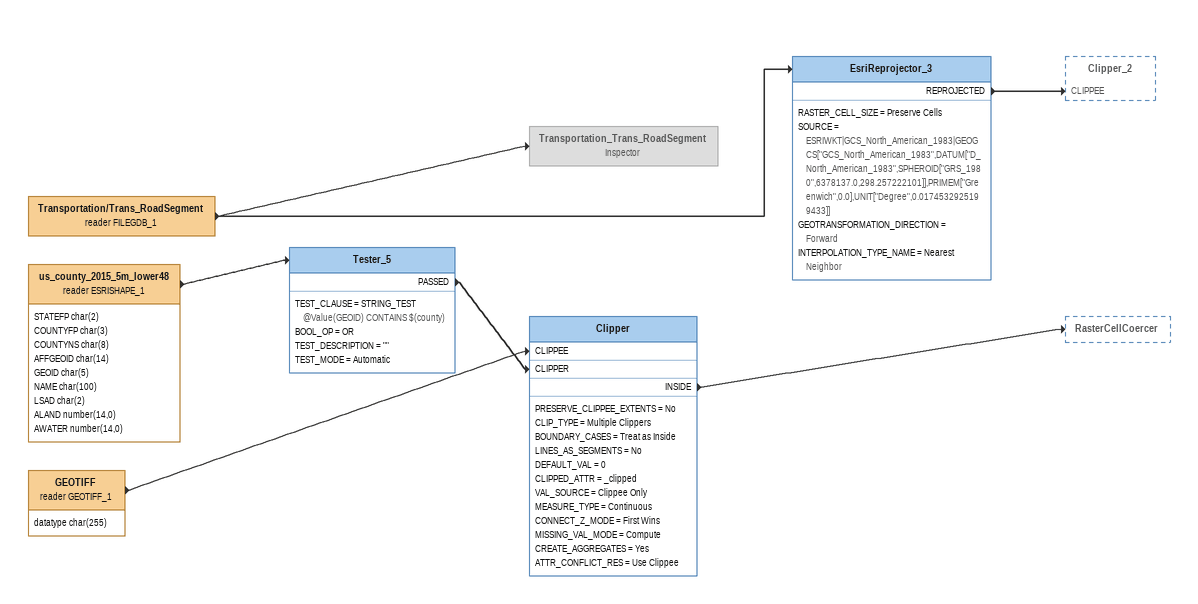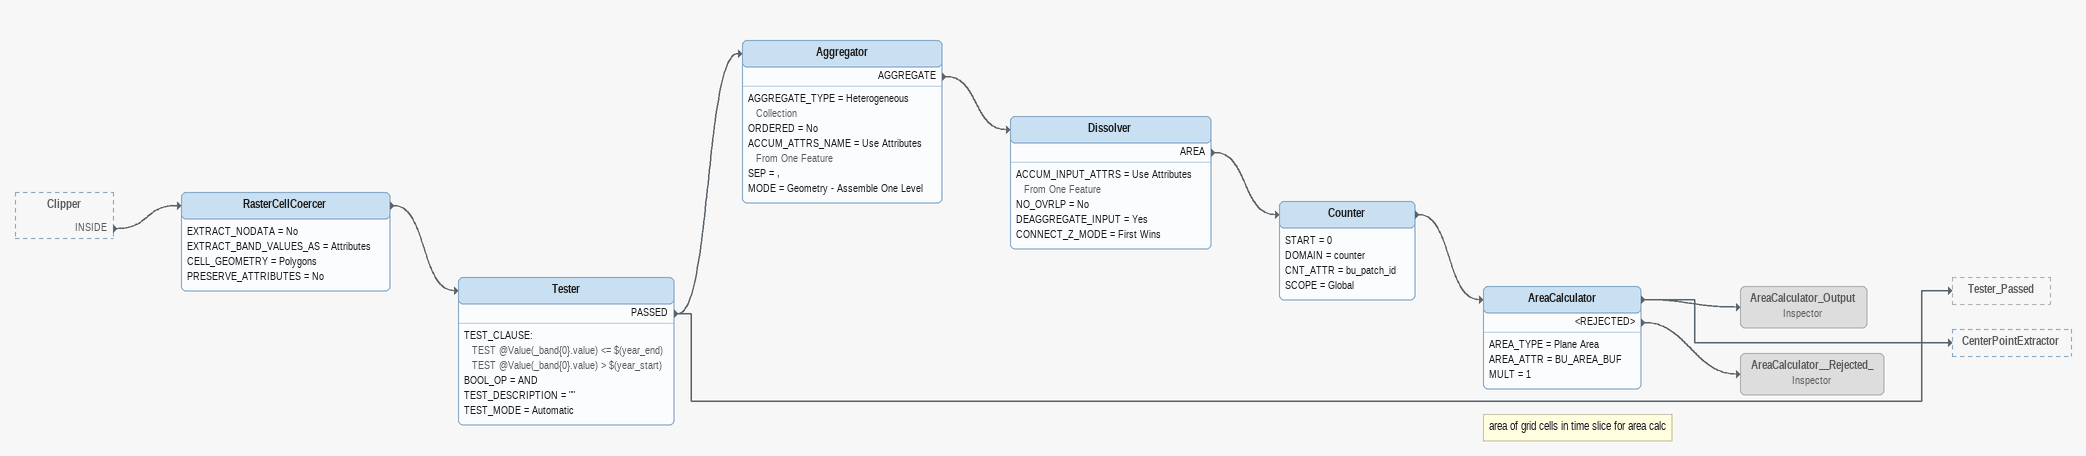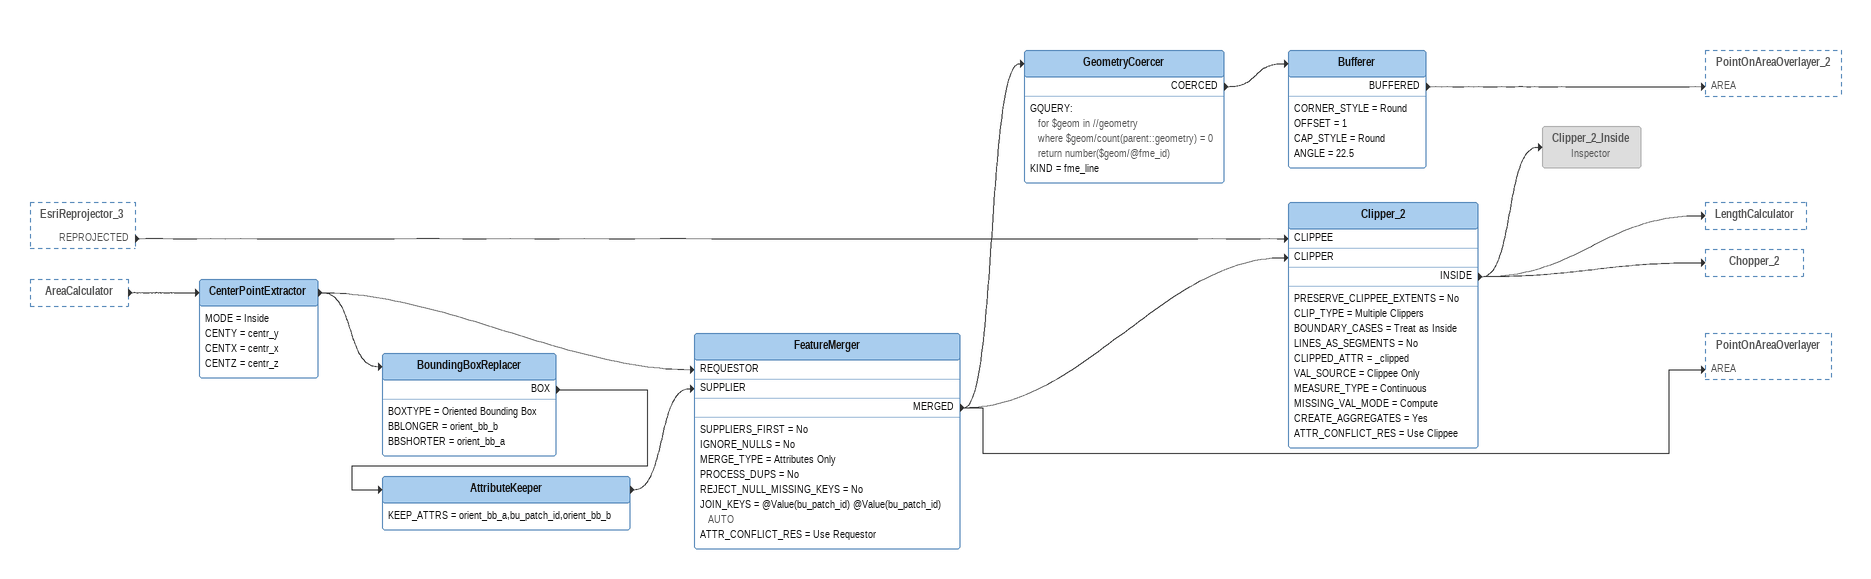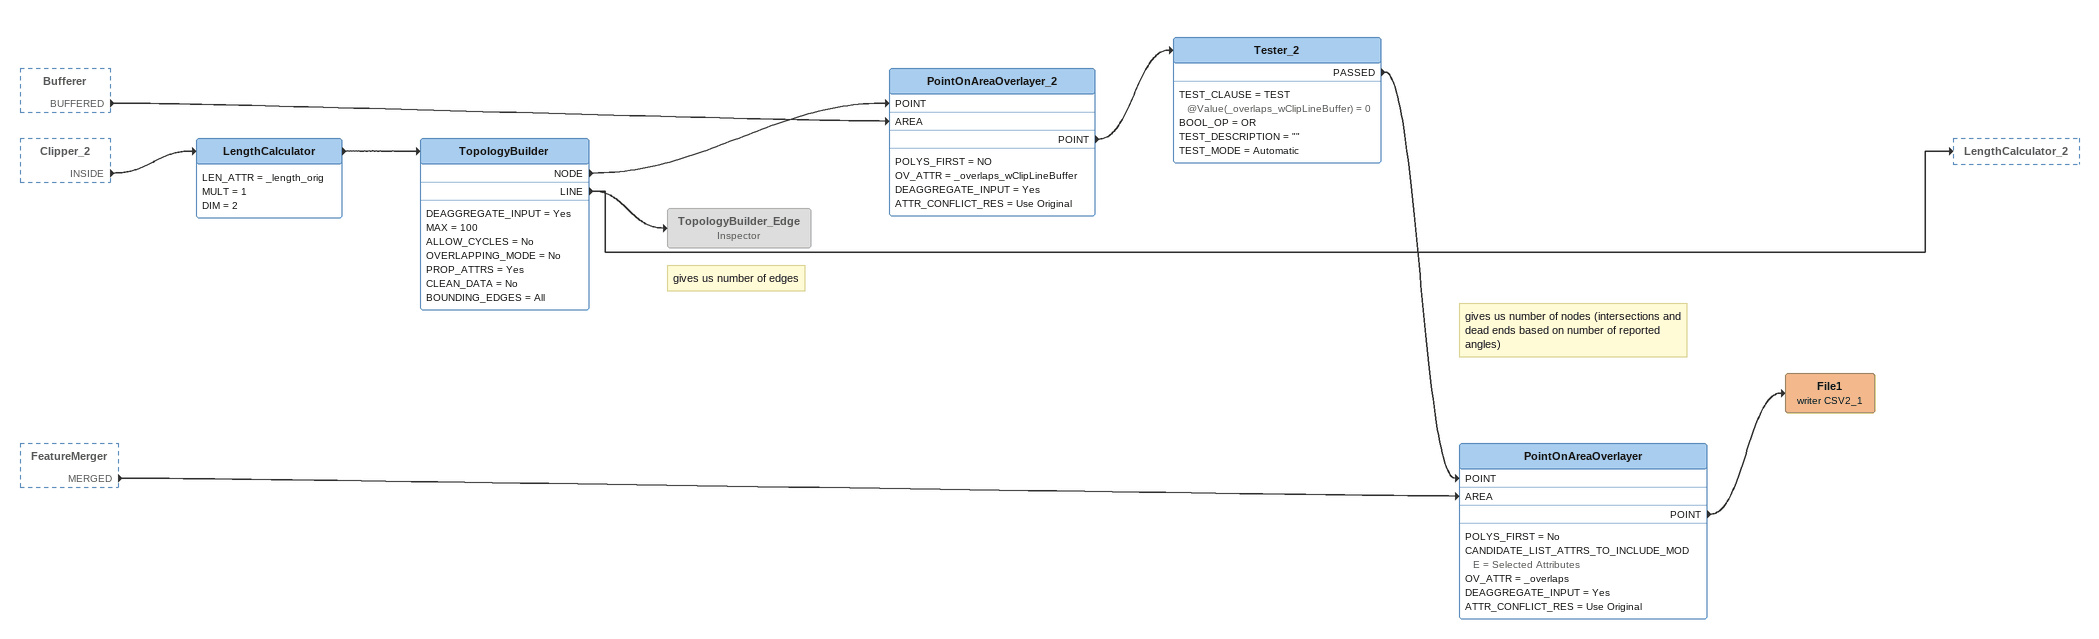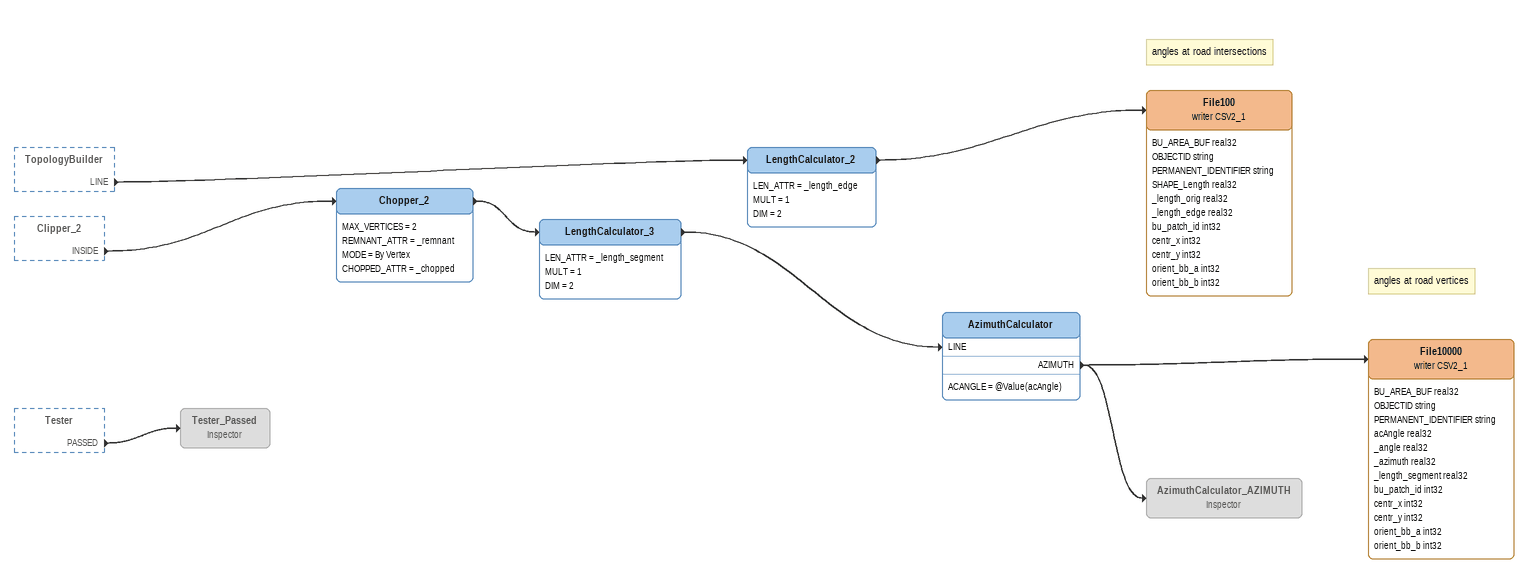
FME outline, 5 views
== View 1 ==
Transportation/Trans_RoadSegment (reader FILEGDB_1)
    -> EsriReprojector_3
    -> Transportation_Trans_RoadSegment
EsriReprojector_3
    RASTER_CELL_SIZE = Preserve Cells
    SOURCE = ESRIWKT|GCS_North_American_1983|GEOGCS["GCS_North_American_1983",DATUM["D_North_American_1983",SPHEROID["GRS_1980",6378137.0,298.257222101]],PRIMEM["Greenwich",0.0],UNIT["Degree",0.0174532925199433]]
    GEOTRANSFORMATION_DIRECTION = Forward
    INTERPOLATION_TYPE_NAME = Nearest Neighbor
    REPROJECTED -> Clipper_2 [CLIPPEE]
Transportation_Trans_RoadSegment: Inspector [off]
us_county_2015_5m_lower48 (reader ESRISHAPE_1)
    attributes: STATEFP char(2), COUNTYFP char(3), COUNTYNS char(8), AFFGEOID char(14), GEOID char(5), NAME char(100), LSAD char(2), ALAND number(14,0), AWATER number(14,0)
    -> Tester_5
Tester_5
    TEST_CLAUSE = STRING_TEST @Value(GEOID) CONTAINS $(county)
    BOOL_OP = OR
    TEST_DESCRIPTION = ""
    TEST_MODE = Automatic
    PASSED -> Clipper [CLIPPER]
GEOTIFF (reader GEOTIFF_1)
    attributes: datatype char(255)
    -> Clipper [CLIPPEE]
Clipper
    PRESERVE_CLIPPEE_EXTENTS = No
    CLIP_TYPE = Multiple Clippers
    BOUNDARY_CASES = Treat as Inside
    LINES_AS_SEGMENTS = No
    DEFAULT_VAL = 0
    CLIPPED_ATTR = _clipped
    VAL_SOURCE = Clippee Only
    MEASURE_TYPE = Continuous
    CONNECT_Z_MODE = First Wins
    MISSING_VAL_MODE = Compute
    CREATE_AGGREGATES = Yes
    ATTR_CONFLICT_RES = Use Clippee
    INSIDE -> RasterCellCoercer

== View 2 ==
Clipper [outside]
    INSIDE -> RasterCellCoercer
RasterCellCoercer
    EXTRACT_NODATA = No
    EXTRACT_BAND_VALUES_AS = Attributes
    CELL_GEOMETRY = Polygons
    PRESERVE_ATTRIBUTES = No
    -> Tester
Tester
    TEST_CLAUSE:
      TEST @Value(_band{0}.value) <= $(year_end)
      TEST @Value(_band{0}.value) > $(year_start)
    BOOL_OP = AND
    TEST_DESCRIPTION = ""
    TEST_MODE = Automatic
    PASSED -> Tester_Passed
    PASSED -> Aggregator
Aggregator
    AGGREGATE_TYPE = Heterogeneous Collection
    ORDERED = No
    ACCUM_ATTRS_NAME = Use Attributes From One Feature
    SEP = ,
    MODE = Geometry - Assemble One Level
    AGGREGATE -> Dissolver
Dissolver
    ACCUM_INPUT_ATTRS = Use Attributes From One Feature
    NO_OVRLP = No
    DEAGGREGATE_INPUT = Yes
    CONNECT_Z_MODE = First Wins
    AREA -> Counter
Counter
    START = 0
    DOMAIN = counter
    CNT_ATTR = bu_patch_id
    SCOPE = Global
    -> AreaCalculator
Note: area of grid cells in time slice for area calc
AreaCalculator
    AREA_TYPE = Plane Area
    AREA_ATTR = BU_AREA_BUF
    MULT = 1
    -> CenterPointExtractor
    -> AreaCalculator_Output
    <REJECTED> -> AreaCalculator__Rejected_
AreaCalculator_Output: Inspector [off]
AreaCalculator__Rejected_: Inspector [off]

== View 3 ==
EsriReprojector_3 [outside]
    REPROJECTED -> Clipper_2 [CLIPPEE]
AreaCalculator [outside]
    -> CenterPointExtractor
CenterPointExtractor
    MODE = Inside
    CENTY = centr_y
    CENTX = centr_x
    CENTZ = centr_z
    -> BoundingBoxReplacer
    -> FeatureMerger [REQUESTOR]
BoundingBoxReplacer
    BOXTYPE = Oriented Bounding Box
    BBLONGER = orient_bb_b
    BBSHORTER = orient_bb_a
    BOX -> AttributeKeeper
AttributeKeeper
    KEEP_ATTRS = orient_bb_a,bu_patch_id,orient_bb_b
    -> FeatureMerger [SUPPLIER]
FeatureMerger
    SUPPLIERS_FIRST = No
    IGNORE_NULLS = No
    MERGE_TYPE = Attributes Only
    PROCESS_DUPS = No
    REJECT_NULL_MISSING_KEYS = No
    JOIN_KEYS = @Value(bu_patch_id) @Value(bu_patch_id) AUTO
    ATTR_CONFLICT_RES = Use Requestor
    MERGED -> GeometryCoercer
    MERGED -> PointOnAreaOverlayer [AREA]
    MERGED -> Clipper_2 [CLIPPER]
GeometryCoercer
    GQUERY:
      for $geom in //geometry
      where $geom/count(parent::geometry) = 0
      return number($geom/@fme_id)
    KIND = fme_line
    COERCED -> Bufferer
Bufferer
    CORNER_STYLE = Round
    OFFSET = 1
    CAP_STYLE = Round
    ANGLE = 22.5
    BUFFERED -> PointOnAreaOverlayer_2 [AREA]
Clipper_2
    PRESERVE_CLIPPEE_EXTENTS = No
    CLIP_TYPE = Multiple Clippers
    BOUNDARY_CASES = Treat as Inside
    LINES_AS_SEGMENTS = No
    CLIPPED_ATTR = _clipped
    VAL_SOURCE = Clippee Only
    MEASURE_TYPE = Continuous
    MISSING_VAL_MODE = Compute
    CREATE_AGGREGATES = Yes
    ATTR_CONFLICT_RES = Use Clippee
    INSIDE -> Clipper_2_Inside
    INSIDE -> LengthCalculator
    INSIDE -> Chopper_2
Clipper_2_Inside: Inspector [off]

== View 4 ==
Bufferer [outside]
    BUFFERED -> PointOnAreaOverlayer_2 [AREA]
Clipper_2 [outside]
    INSIDE -> LengthCalculator
FeatureMerger [outside]
    MERGED -> PointOnAreaOverlayer [AREA]
LengthCalculator
    LEN_ATTR = _length_orig
    MULT = 1
    DIM = 2
    -> TopologyBuilder
TopologyBuilder
    DEAGGREGATE_INPUT = Yes
    MAX = 100
    ALLOW_CYCLES = No
    OVERLAPPING_MODE = No
    PROP_ATTRS = Yes
    CLEAN_DATA = No
    BOUNDING_EDGES = All
    NODE -> PointOnAreaOverlayer_2 [POINT]
    LINE -> TopologyBuilder_Edge
    LINE -> LengthCalculator_2
PointOnAreaOverlayer_2
    POLYS_FIRST = NO
    OV_ATTR = _overlaps_wClipLineBuffer
    DEAGGREGATE_INPUT = Yes
    ATTR_CONFLICT_RES = Use Original
    POINT -> Tester_2
Tester_2
    TEST_CLAUSE = TEST @Value(_overlaps_wClipLineBuffer) = 0
    BOOL_OP = OR
    TEST_DESCRIPTION = ""
    TEST_MODE = Automatic
    PASSED -> PointOnAreaOverlayer [POINT]
PointOnAreaOverlayer
    POLYS_FIRST = No
    CANDIDATE_LIST_ATTRS_TO_INCLUDE_MODE = Selected Attributes
    OV_ATTR = _overlaps
    DEAGGREGATE_INPUT = Yes
    ATTR_CONFLICT_RES = Use Original
    POINT -> File1 (writer CSV2_1)
Note: gives us number of nodes (intersections and dead ends based on number of reported angles)
File1 (writer CSV2_1)
Note: gives us number of edges
TopologyBuilder_Edge: Inspector [off]

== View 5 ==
TopologyBuilder [outside]
    LINE -> LengthCalculator_2
Clipper_2 [outside]
    INSIDE -> Chopper_2
Tester [outside]
    PASSED -> Tester_Passed
LengthCalculator_2
    LEN_ATTR = _length_edge
    MULT = 1
    DIM = 2
    -> File100 (writer CSV2_1)
Note: angles at road intersections
File100 (writer CSV2_1)
    attributes: BU_AREA_BUF real32, OBJECTID string, PERMANENT_IDENTIFIER string, SHAPE_Length real32, _length_orig real32, _length_edge real32, bu_patch_id int32, centr_x int32, centr_y int32, orient_bb_a int32, orient_bb_b int32
Chopper_2
    MAX_VERTICES = 2
    REMNANT_ATTR = _remnant
    MODE = By Vertex
    CHOPPED_ATTR = _chopped
    -> LengthCalculator_3
LengthCalculator_3
    LEN_ATTR = _length_segment
    MULT = 1
    DIM = 2
    -> AzimuthCalculator [LINE]
AzimuthCalculator
    ACANGLE = @Value(acAngle)
    AZIMUTH -> AzimuthCalculator_AZIMUTH
    AZIMUTH -> File10000 (writer CSV2_1)
Note: angles at road vertices
File10000 (writer CSV2_1)
    attributes: BU_AREA_BUF real32, OBJECTID string, PERMANENT_IDENTIFIER string, acAngle real32, _angle real32, _azimuth real32, _length_segment real32, bu_patch_id int32, centr_x int32, centr_y int32, orient_bb_a int32, orient_bb_b int32
AzimuthCalculator_AZIMUTH: Inspector [off]
Tester_Passed: Inspector [off]
